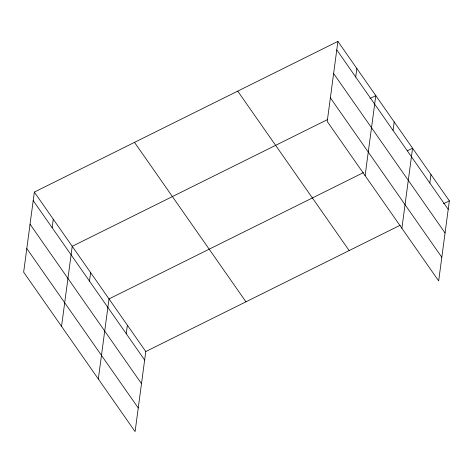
<?xml version="1.0" encoding="UTF-8"?>
<svg xmlns="http://www.w3.org/2000/svg" width="473" height="473" viewBox="0 0 473 473"><rect width="100%" height="100%" fill="white"/><g stroke="black" fill="none" stroke-linecap="round" stroke-linejoin="round"><path stroke-width="0.71" d="M34.334 192.097L23.65 272.164L135.095 431.601L145.779 351.534L34.334 192.097L337.905 41.399L449.35 200.836L438.666 280.903L327.221 121.466L337.905 41.399M52.142 227.702L53.278 219.206M61.543 326.37L72.227 246.309L327.346 119.663M89.48 281.11L90.615 272.614M98.319 378.985L109.003 298.918L363.465 172.598M126.256 333.725L127.391 325.229M355.714 77.004L356.849 68.502M365.115 175.672L375.799 95.611L369.904 98.532M393.051 130.412L394.186 121.916M401.89 228.288L412.574 148.22L407.336 150.822M429.827 183.027L430.962 174.531M145.779 351.534L400.241 225.213M443.455 203.762L449.35 200.836M336.77 49.902L448.215 209.338M333.619 73.516L445.063 232.953M330.373 97.846L441.817 257.282M237.724 91.129L349.169 250.566M134.509 142.367L245.96 301.804M33.199 200.599L144.643 360.036M30.047 224.214L141.492 383.65M26.801 248.544L138.246 407.98"/></g></svg>
